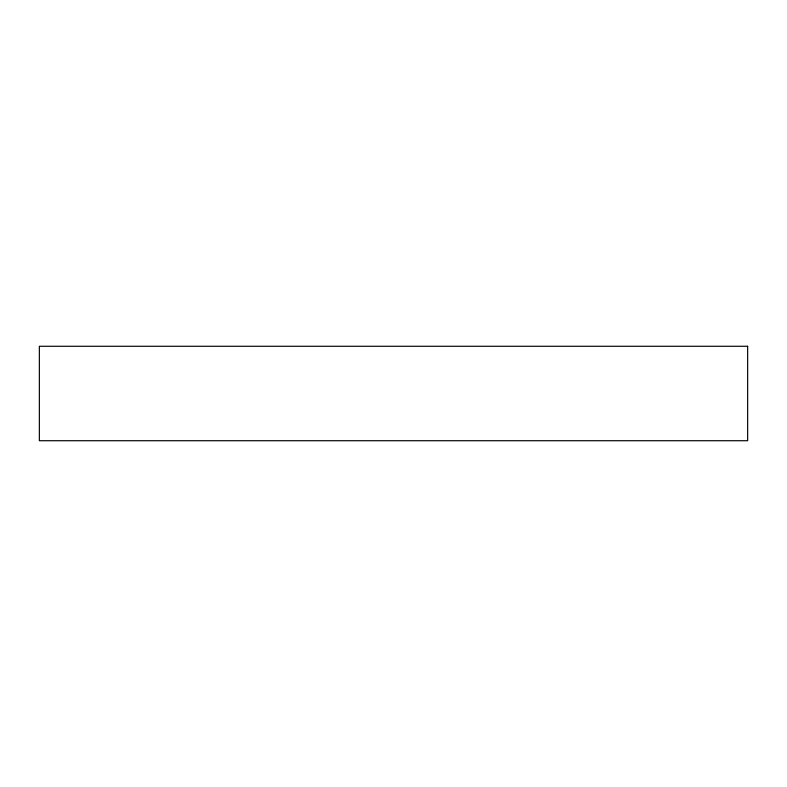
<?xml version="1.0" encoding="UTF-8"?>
<svg xmlns="http://www.w3.org/2000/svg" width="787" height="787" viewBox="0 0 787 787"><rect width="100%" height="100%" fill="white"/><g stroke="black" fill="none" stroke-linecap="round" stroke-linejoin="round"><path stroke-width="1.18" d="M747.65 346.28L39.35 346.28L39.35 440.72L747.65 440.72L747.65 346.28"/></g></svg>
